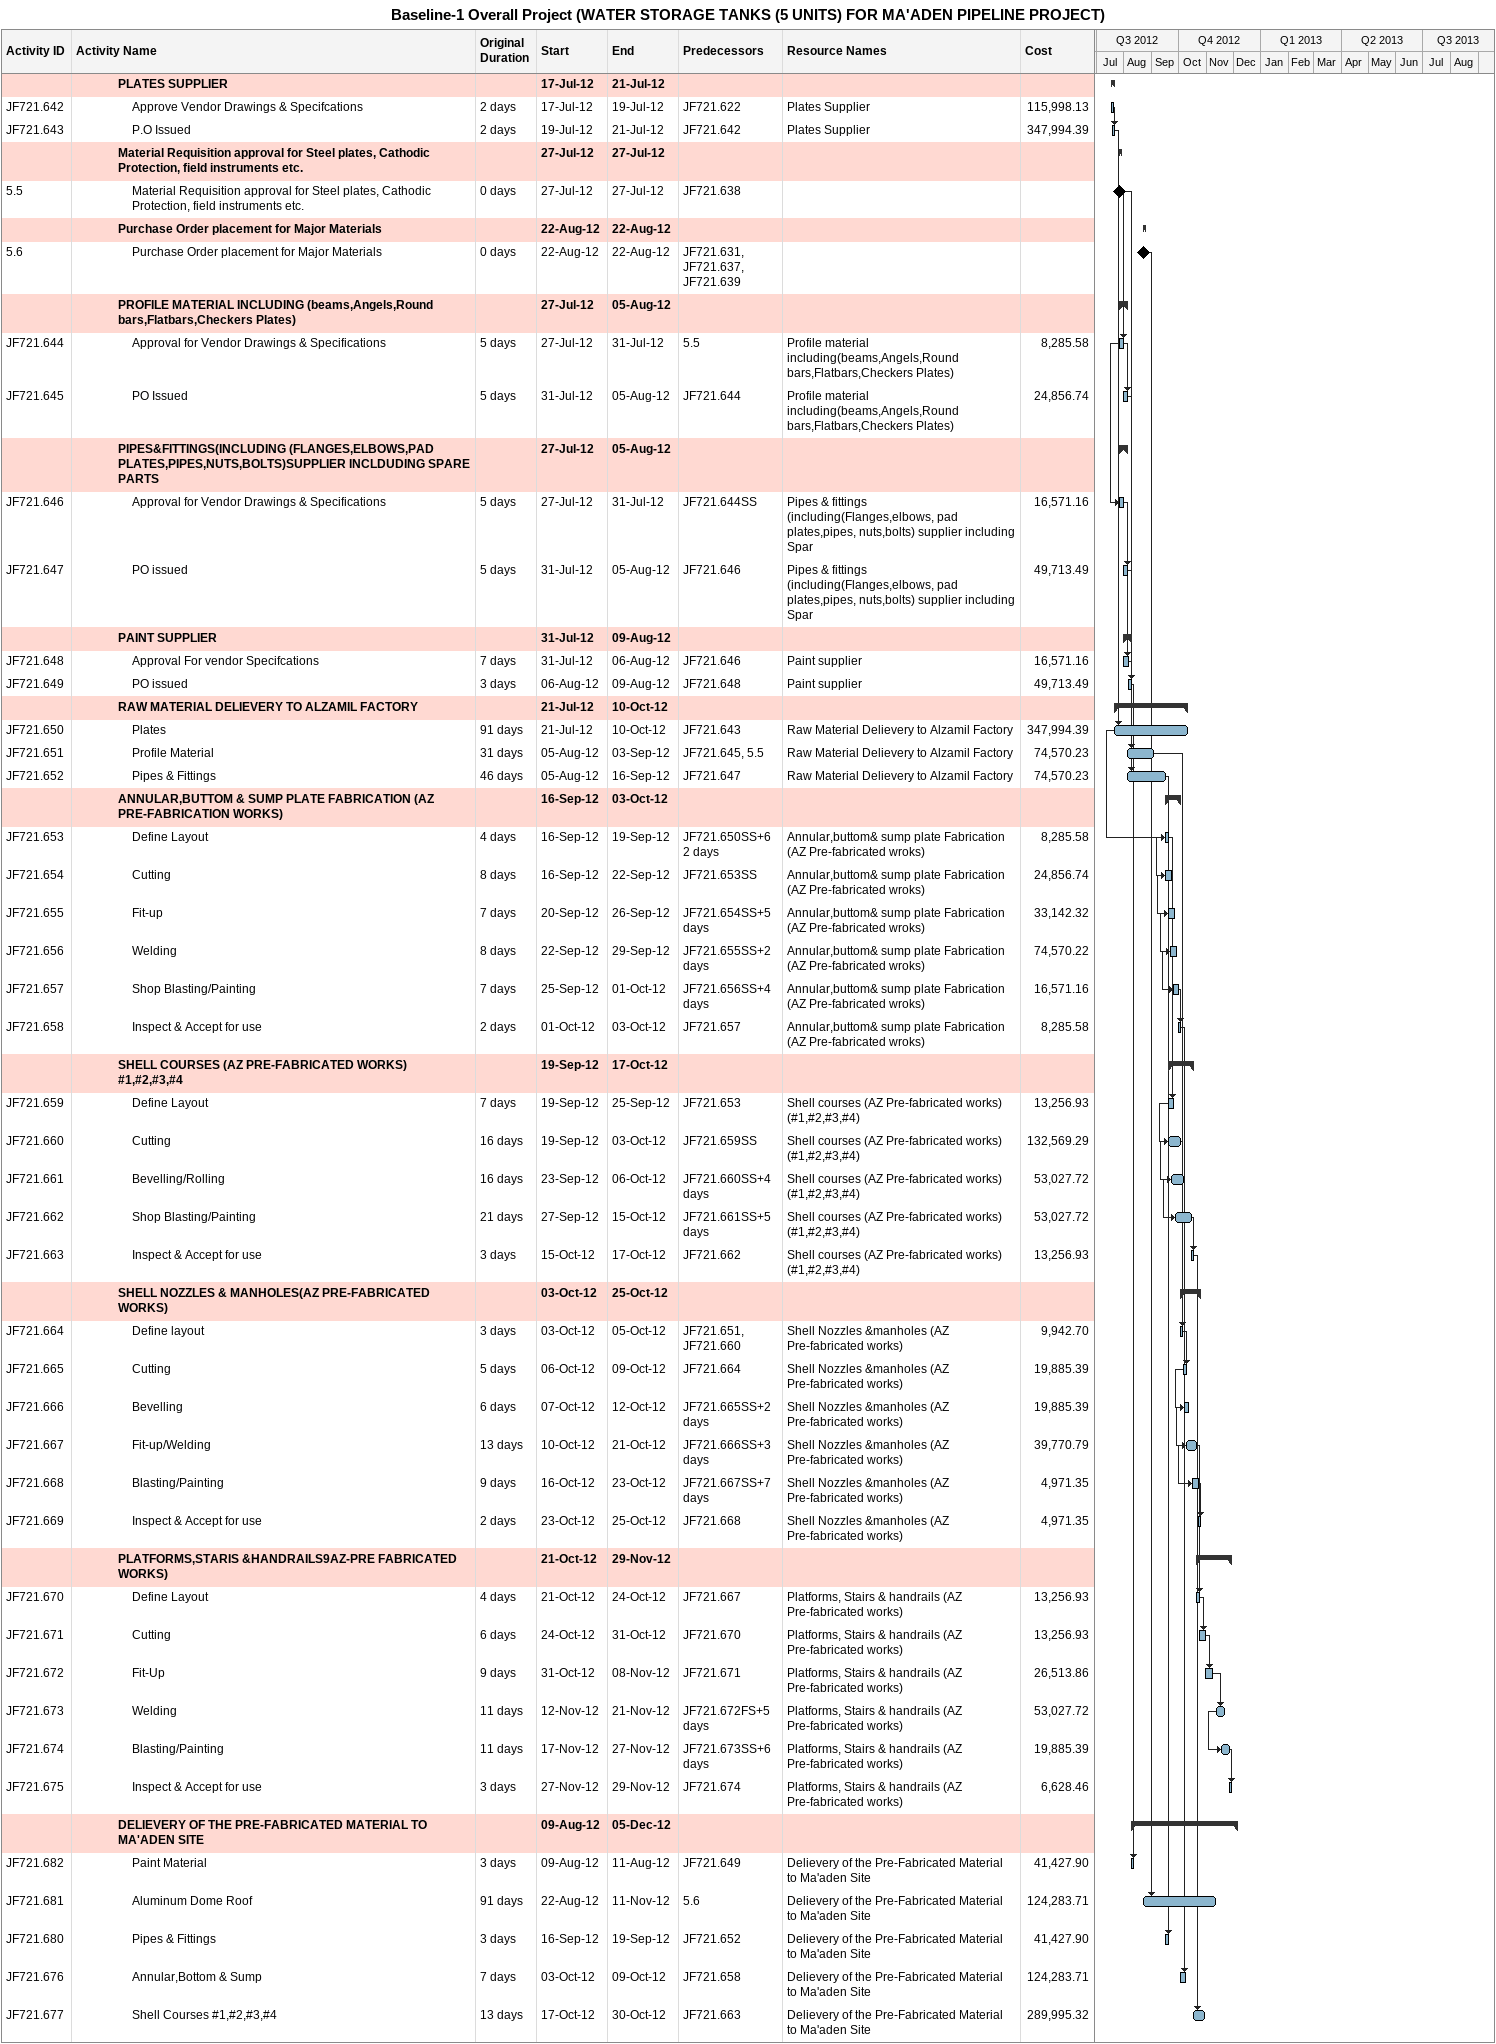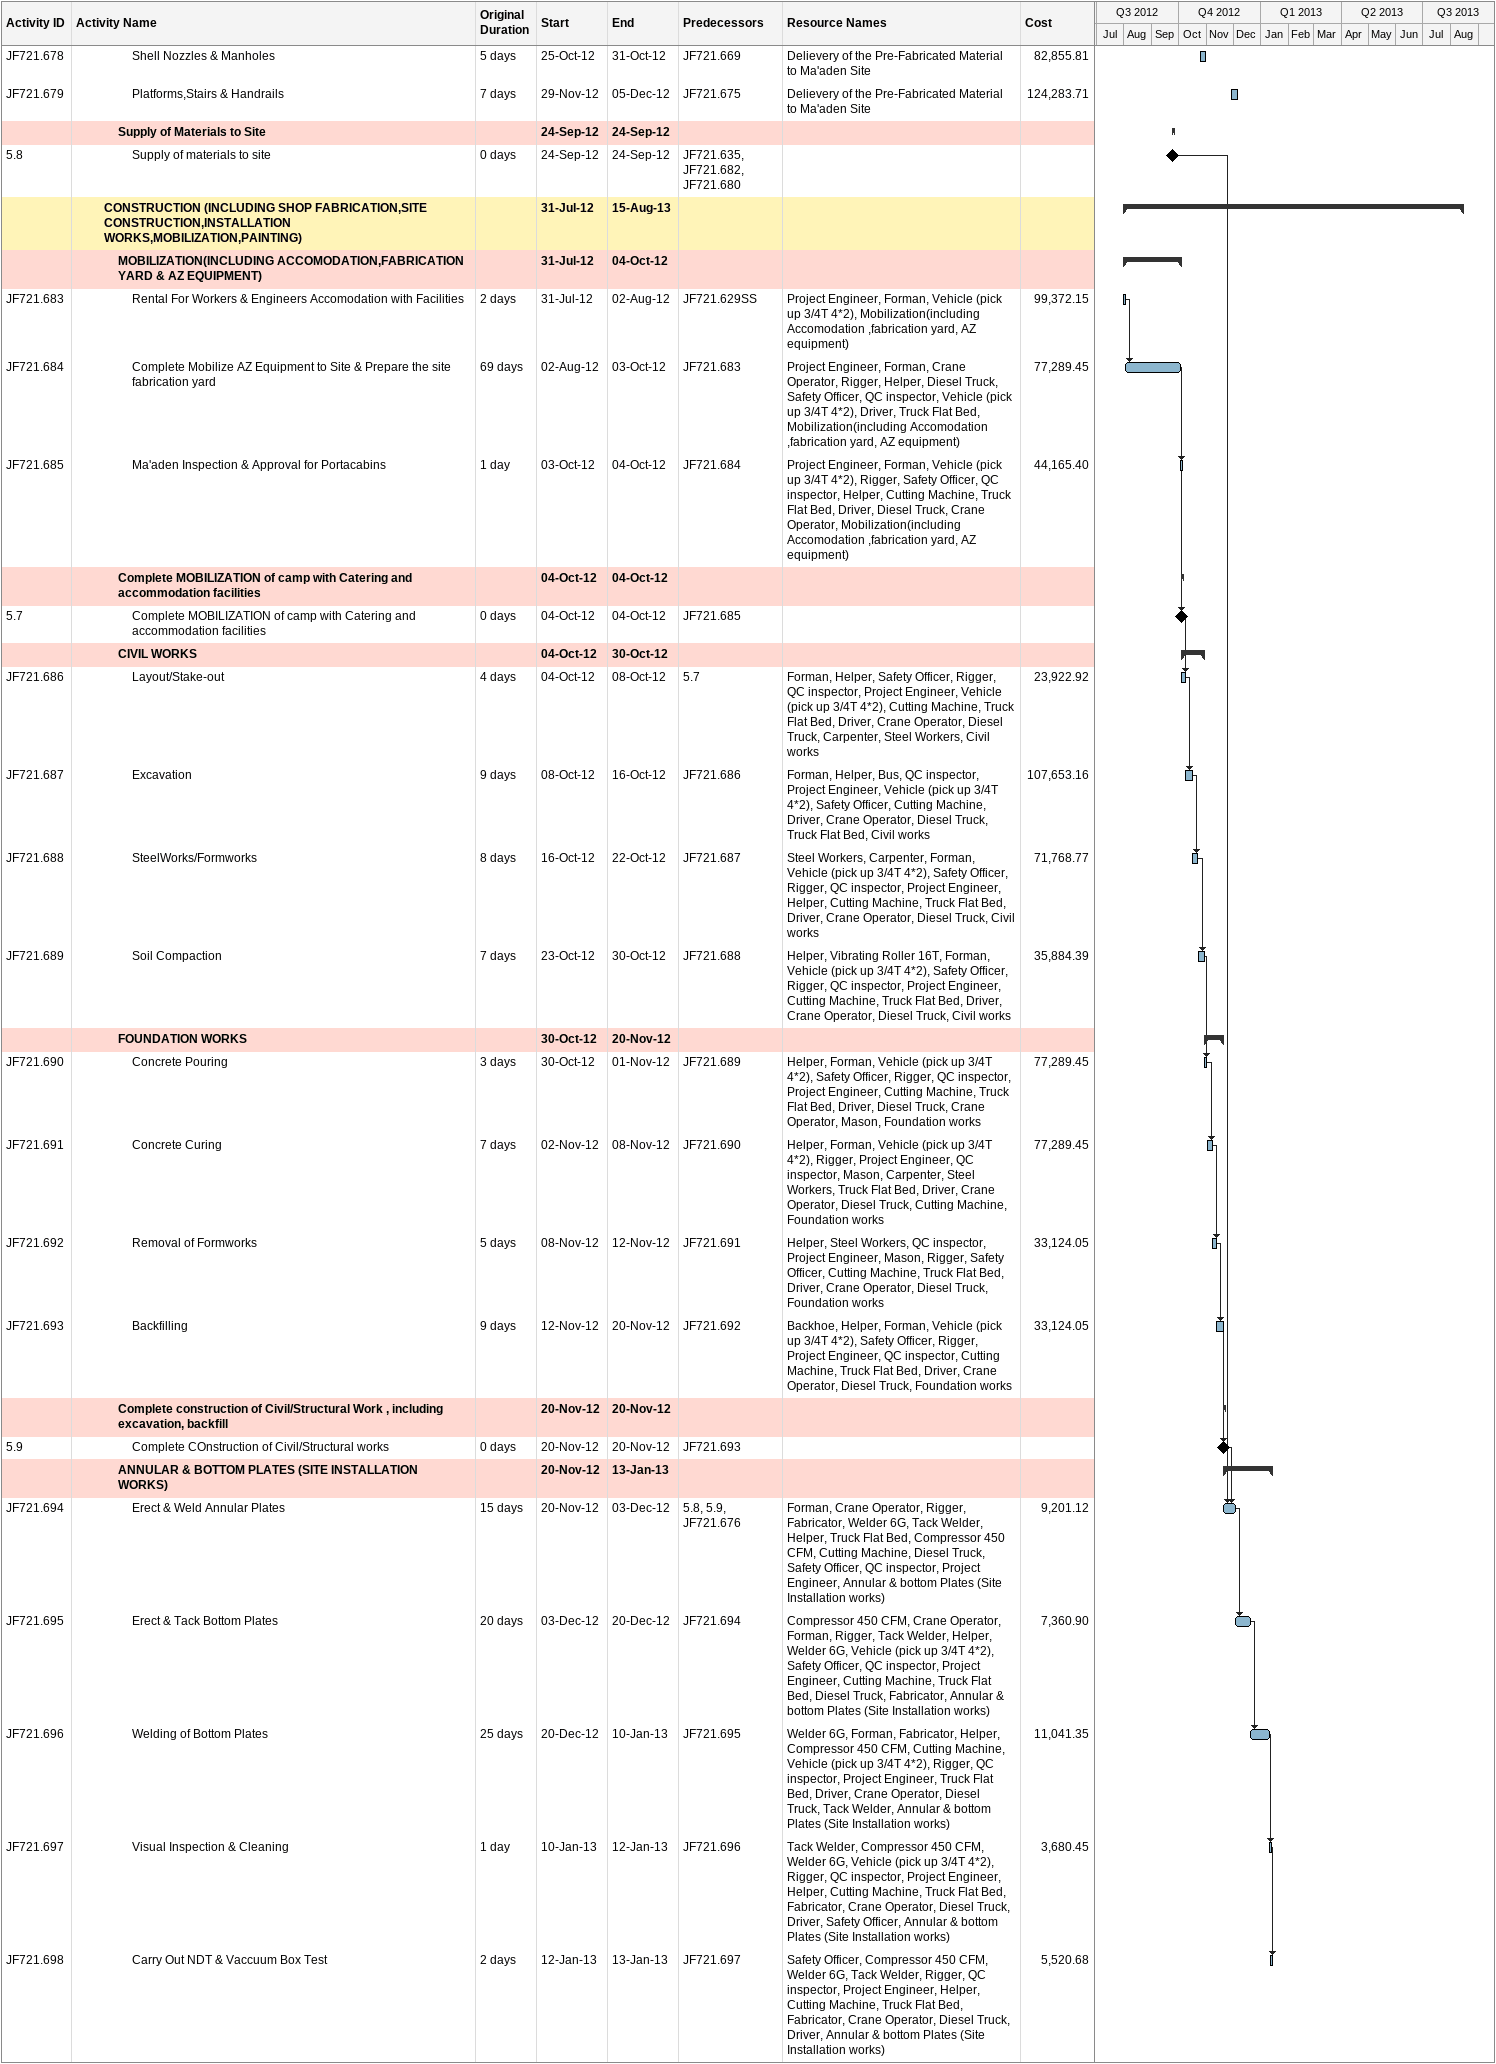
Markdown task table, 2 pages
Baseline-1 Overall Project (WATER STORAGE TANKS (5 UNITS) FOR MA'ADEN PIPELINE PROJECT)

| ID | Level | Task | Original duration | Start | Finish | Predecessors | Resources | Cost |
|---|---|---|---|---|---|---|---|---|
|  | 4 | **PLATES SUPPLIER** |  | 2012-07-17 | 2012-07-21 |  |  |  |
| JF721.642 | 5 | Approve Vendor Drawings & Specifcations | 2d | 2012-07-17 | 2012-07-19 | JF721.622 | Plates Supplier | 115998.13 |
| JF721.643 | 5 | P.O Issued | 2d | 2012-07-19 | 2012-07-21 | JF721.642 | Plates Supplier | 347994.39 |
|  | 4 | **Material Requisition approval for Steel plates, Cathodic Protection, field instruments etc.** |  | 2012-07-27 | 2012-07-27 |  |  |  |
| 5.5 | 5 | Material Requisition approval for Steel plates, Cathodic Protection, field instruments etc. | 0d | 2012-07-27 | 2012-07-27 | JF721.638 |  |  |
|  | 4 | **Purchase Order placement for Major Materials** |  | 2012-08-22 | 2012-08-22 |  |  |  |
| 5.6 | 5 | Purchase Order placement for Major Materials | 0d | 2012-08-22 | 2012-08-22 | JF721.631, JF721.637, JF721.639 |  |  |
|  | 4 | **PROFILE MATERIAL INCLUDING (beams,Angels,Round bars,Flatbars,Checkers Plates)** |  | 2012-07-27 | 2012-08-05 |  |  |  |
| JF721.644 | 5 | Approval for Vendor Drawings & Specifications | 5d | 2012-07-27 | 2012-07-31 | 5.5 | Profile material including(beams,Angels,Round bars,Flatbars,Checkers Plates) | 8285.58 |
| JF721.645 | 5 | PO Issued | 5d | 2012-07-31 | 2012-08-05 | JF721.644 | Profile material including(beams,Angels,Round bars,Flatbars,Checkers Plates) | 24856.74 |
|  | 4 | **PIPES&FITTINGS(INCLUDING (FLANGES,ELBOWS,PAD PLATES,PIPES,NUTS,BOLTS)SUPPLIER INCLDUDING SPARE PARTS** |  | 2012-07-27 | 2012-08-05 |  |  |  |
| JF721.646 | 5 | Approval for Vendor Drawings & Specifications | 5d | 2012-07-27 | 2012-07-31 | JF721.644SS | Pipes & fittings (including(Flanges,elbows, pad plates,pipes, nuts,bolts) supplier including Spar | 16571.16 |
| JF721.647 | 5 | PO issued | 5d | 2012-07-31 | 2012-08-05 | JF721.646 | Pipes & fittings (including(Flanges,elbows, pad plates,pipes, nuts,bolts) supplier including Spar | 49713.49 |
|  | 4 | **PAINT SUPPLIER** |  | 2012-07-31 | 2012-08-09 |  |  |  |
| JF721.648 | 5 | Approval For vendor Specifcations | 7d | 2012-07-31 | 2012-08-06 | JF721.646 | Paint supplier | 16571.16 |
| JF721.649 | 5 | PO issued | 3d | 2012-08-06 | 2012-08-09 | JF721.648 | Paint supplier | 49713.49 |
|  | 4 | **RAW MATERIAL DELIEVERY TO ALZAMIL FACTORY** |  | 2012-07-21 | 2012-10-10 |  |  |  |
| JF721.650 | 5 | Plates | 91d | 2012-07-21 | 2012-10-10 | JF721.643 | Raw Material Delievery to Alzamil Factory | 347994.39 |
| JF721.651 | 5 | Profile Material | 31d | 2012-08-05 | 2012-09-03 | JF721.645, 5.5 | Raw Material Delievery to Alzamil Factory | 74570.23 |
| JF721.652 | 5 | Pipes & Fittings | 46d | 2012-08-05 | 2012-09-16 | JF721.647 | Raw Material Delievery to Alzamil Factory | 74570.23 |
|  | 4 | **ANNULAR,BUTTOM & SUMP PLATE FABRICATION (AZ PRE-FABRICATION WORKS)** |  | 2012-09-16 | 2012-10-03 |  |  |  |
| JF721.653 | 5 | Define Layout | 4d | 2012-09-16 | 2012-09-19 | JF721.650SS+62d | Annular,buttom& sump plate Fabrication (AZ Pre-fabricated wroks) | 8285.58 |
| JF721.654 | 5 | Cutting | 8d | 2012-09-16 | 2012-09-22 | JF721.653SS | Annular,buttom& sump plate Fabrication (AZ Pre-fabricated wroks) | 24856.74 |
| JF721.655 | 5 | Fit-up | 7d | 2012-09-20 | 2012-09-26 | JF721.654SS+5d | Annular,buttom& sump plate Fabrication (AZ Pre-fabricated wroks) | 33142.32 |
| JF721.656 | 5 | Welding | 8d | 2012-09-22 | 2012-09-29 | JF721.655SS+2d | Annular,buttom& sump plate Fabrication (AZ Pre-fabricated wroks) | 74570.22 |
| JF721.657 | 5 | Shop Blasting/Painting | 7d | 2012-09-25 | 2012-10-01 | JF721.656SS+4d | Annular,buttom& sump plate Fabrication (AZ Pre-fabricated wroks) | 16571.16 |
| JF721.658 | 5 | Inspect & Accept for use | 2d | 2012-10-01 | 2012-10-03 | JF721.657 | Annular,buttom& sump plate Fabrication (AZ Pre-fabricated wroks) | 8285.58 |
|  | 4 | **SHELL COURSES (AZ PRE-FABRICATED WORKS) #1,#2,#3,#4** |  | 2012-09-19 | 2012-10-17 |  |  |  |
| JF721.659 | 5 | Define Layout | 7d | 2012-09-19 | 2012-09-25 | JF721.653 | Shell courses (AZ Pre-fabricated works) (#1,#2,#3,#4) | 13256.93 |
| JF721.660 | 5 | Cutting | 16d | 2012-09-19 | 2012-10-03 | JF721.659SS | Shell courses (AZ Pre-fabricated works) (#1,#2,#3,#4) | 132569.29 |
| JF721.661 | 5 | Bevelling/Rolling | 16d | 2012-09-23 | 2012-10-06 | JF721.660SS+4d | Shell courses (AZ Pre-fabricated works) (#1,#2,#3,#4) | 53027.72 |
| JF721.662 | 5 | Shop Blasting/Painting | 21d | 2012-09-27 | 2012-10-15 | JF721.661SS+5d | Shell courses (AZ Pre-fabricated works) (#1,#2,#3,#4) | 53027.72 |
| JF721.663 | 5 | Inspect & Accept for use | 3d | 2012-10-15 | 2012-10-17 | JF721.662 | Shell courses (AZ Pre-fabricated works) (#1,#2,#3,#4) | 13256.93 |
|  | 4 | **SHELL NOZZLES & MANHOLES(AZ PRE-FABRICATED WORKS)** |  | 2012-10-03 | 2012-10-25 |  |  |  |
| JF721.664 | 5 | Define layout | 3d | 2012-10-03 | 2012-10-05 | JF721.651, JF721.660 | Shell Nozzles &manholes (AZ Pre-fabricated works) | 9942.70 |
| JF721.665 | 5 | Cutting | 5d | 2012-10-06 | 2012-10-09 | JF721.664 | Shell Nozzles &manholes (AZ Pre-fabricated works) | 19885.39 |
| JF721.666 | 5 | Bevelling | 6d | 2012-10-07 | 2012-10-12 | JF721.665SS+2d | Shell Nozzles &manholes (AZ Pre-fabricated works) | 19885.39 |
| JF721.667 | 5 | Fit-up/Welding | 13d | 2012-10-10 | 2012-10-21 | JF721.666SS+3d | Shell Nozzles &manholes (AZ Pre-fabricated works) | 39770.79 |
| JF721.668 | 5 | Blasting/Painting | 9d | 2012-10-16 | 2012-10-23 | JF721.667SS+7d | Shell Nozzles &manholes (AZ Pre-fabricated works) | 4971.35 |
| JF721.669 | 5 | Inspect & Accept for use | 2d | 2012-10-23 | 2012-10-25 | JF721.668 | Shell Nozzles &manholes (AZ Pre-fabricated works) | 4971.35 |
|  | 4 | **PLATFORMS,STARIS &HANDRAILS9AZ-PRE FABRICATED WORKS)** |  | 2012-10-21 | 2012-11-29 |  |  |  |
| JF721.670 | 5 | Define Layout | 4d | 2012-10-21 | 2012-10-24 | JF721.667 | Platforms, Stairs & handrails (AZ Pre-fabricated works) | 13256.93 |
| JF721.671 | 5 | Cutting | 6d | 2012-10-24 | 2012-10-31 | JF721.670 | Platforms, Stairs & handrails (AZ Pre-fabricated works) | 13256.93 |
| JF721.672 | 5 | Fit-Up | 9d | 2012-10-31 | 2012-11-08 | JF721.671 | Platforms, Stairs & handrails (AZ Pre-fabricated works) | 26513.86 |
| JF721.673 | 5 | Welding | 11d | 2012-11-12 | 2012-11-21 | JF721.672FS+5d | Platforms, Stairs & handrails (AZ Pre-fabricated works) | 53027.72 |
| JF721.674 | 5 | Blasting/Painting | 11d | 2012-11-17 | 2012-11-27 | JF721.673SS+6d | Platforms, Stairs & handrails (AZ Pre-fabricated works) | 19885.39 |
| JF721.675 | 5 | Inspect & Accept for use | 3d | 2012-11-27 | 2012-11-29 | JF721.674 | Platforms, Stairs & handrails (AZ Pre-fabricated works) | 6628.46 |
|  | 4 | **DELIEVERY OF THE PRE-FABRICATED MATERIAL TO MA'ADEN SITE** |  | 2012-08-09 | 2012-12-05 |  |  |  |
| JF721.682 | 5 | Paint Material | 3d | 2012-08-09 | 2012-08-11 | JF721.649 | Delievery of the Pre-Fabricated Material to Ma'aden Site | 41427.90 |
| JF721.681 | 5 | Aluminum Dome Roof | 91d | 2012-08-22 | 2012-11-11 | 5.6 | Delievery of the Pre-Fabricated Material to Ma'aden Site | 124283.71 |
| JF721.680 | 5 | Pipes & Fittings | 3d | 2012-09-16 | 2012-09-19 | JF721.652 | Delievery of the Pre-Fabricated Material to Ma'aden Site | 41427.90 |
| JF721.676 | 5 | Annular,Bottom & Sump | 7d | 2012-10-03 | 2012-10-09 | JF721.658 | Delievery of the Pre-Fabricated Material to Ma'aden Site | 124283.71 |
| JF721.677 | 5 | Shell Courses #1,#2,#3,#4 | 13d | 2012-10-17 | 2012-10-30 | JF721.663 | Delievery of the Pre-Fabricated Material to Ma'aden Site | 289995.32 |
| JF721.678 | 5 | Shell Nozzles & Manholes | 5d | 2012-10-25 | 2012-10-31 | JF721.669 | Delievery of the Pre-Fabricated Material to Ma'aden Site | 82855.81 |
| JF721.679 | 5 | Platforms,Stairs & Handrails | 7d | 2012-11-29 | 2012-12-05 | JF721.675 | Delievery of the Pre-Fabricated Material to Ma'aden Site | 124283.71 |
|  | 4 | **Supply of Materials to Site** |  | 2012-09-24 | 2012-09-24 |  |  |  |
| 5.8 | 5 | Supply of materials to site | 0d | 2012-09-24 | 2012-09-24 | JF721.635, JF721.682, JF721.680 |  |  |
|  | 3 | **CONSTRUCTION (INCLUDING SHOP FABRICATION,SITE CONSTRUCTION,INSTALLATION WORKS,MOBILIZATION,PAINTING)** |  | 2012-07-31 | 2013-08-15 |  |  |  |
|  | 4 | **MOBILIZATION(INCLUDING ACCOMODATION,FABRICATION YARD & AZ EQUIPMENT)** |  | 2012-07-31 | 2012-10-04 |  |  |  |
| JF721.683 | 5 | Rental For Workers & Engineers Accomodation with Facilities | 2d | 2012-07-31 | 2012-08-02 | JF721.629SS | Project Engineer, Forman, Vehicle (pick up 3/4T 4*2), Mobilization(including Accomodation ,fabrication yard, AZ equipment) | 99372.15 |
| JF721.684 | 5 | Complete Mobilize AZ Equipment to Site & Prepare the site fabrication yard | 69d | 2012-08-02 | 2012-10-03 | JF721.683 | Project Engineer, Forman, Crane Operator, Rigger, Helper, Diesel Truck, Safety Officer, QC inspector, Vehicle (pick up 3/4T 4*2), Driver, Truck Flat Bed, Mobilization(including Accomodation ,fabrication yard, AZ equipment) | 77289.45 |
| JF721.685 | 5 | Ma'aden Inspection & Approval for Portacabins | 1d | 2012-10-03 | 2012-10-04 | JF721.684 | Project Engineer, Forman, Vehicle (pick up 3/4T 4*2), Rigger, Safety Officer, QC inspector, Helper, Cutting Machine, Truck Flat Bed, Driver, Diesel Truck, Crane Operator, Mobilization(including Accomodation ,fabrication yard, AZ equipment) | 44165.40 |
|  | 4 | **Complete MOBILIZATION of camp with Catering and accommodation facilities** |  | 2012-10-04 | 2012-10-04 |  |  |  |
| 5.7 | 5 | Complete MOBILIZATION of camp with Catering and accommodation facilities | 0d | 2012-10-04 | 2012-10-04 | JF721.685 |  |  |
|  | 4 | **CIVIL WORKS** |  | 2012-10-04 | 2012-10-30 |  |  |  |
| JF721.686 | 5 | Layout/Stake-out | 4d | 2012-10-04 | 2012-10-08 | 5.7 | Forman, Helper, Safety Officer, Rigger, QC inspector, Project Engineer, Vehicle (pick up 3/4T 4*2), Cutting Machine, Truck Flat Bed, Driver, Crane Operator, Diesel Truck, Carpenter, Steel Workers, Civil works | 23922.92 |
| JF721.687 | 5 | Excavation | 9d | 2012-10-08 | 2012-10-16 | JF721.686 | Forman, Helper, Bus, QC inspector, Project Engineer, Vehicle (pick up 3/4T 4*2), Safety Officer, Cutting Machine, Driver, Crane Operator, Diesel Truck, Truck Flat Bed, Civil works | 107653.16 |
| JF721.688 | 5 | SteelWorks/Formworks | 8d | 2012-10-16 | 2012-10-22 | JF721.687 | Steel Workers, Carpenter, Forman, Vehicle (pick up 3/4T 4*2), Safety Officer, Rigger, QC inspector, Project Engineer, Helper, Cutting Machine, Truck Flat Bed, Driver, Crane Operator, Diesel Truck, Civil works | 71768.77 |
| JF721.689 | 5 | Soil Compaction | 7d | 2012-10-23 | 2012-10-30 | JF721.688 | Helper, Vibrating Roller 16T, Forman, Vehicle (pick up 3/4T 4*2), Safety Officer, Rigger, QC inspector, Project Engineer, Cutting Machine, Truck Flat Bed, Driver, Crane Operator, Diesel Truck, Civil works | 35884.39 |
|  | 4 | **FOUNDATION WORKS** |  | 2012-10-30 | 2012-11-20 |  |  |  |
| JF721.690 | 5 | Concrete Pouring | 3d | 2012-10-30 | 2012-11-01 | JF721.689 | Helper, Forman, Vehicle (pick up 3/4T 4*2), Safety Officer, Rigger, QC inspector, Project Engineer, Cutting Machine, Truck Flat Bed, Driver, Diesel Truck, Crane Operator, Mason, Foundation works | 77289.45 |
| JF721.691 | 5 | Concrete Curing | 7d | 2012-11-02 | 2012-11-08 | JF721.690 | Helper, Forman, Vehicle (pick up 3/4T 4*2), Rigger, Project Engineer, QC inspector, Mason, Carpenter, Steel Workers, Truck Flat Bed, Driver, Crane Operator, Diesel Truck, Cutting Machine, Foundation works | 77289.45 |
| JF721.692 | 5 | Removal of Formworks | 5d | 2012-11-08 | 2012-11-12 | JF721.691 | Helper, Steel Workers, QC inspector, Project Engineer, Mason, Rigger, Safety Officer, Cutting Machine, Truck Flat Bed, Driver, Crane Operator, Diesel Truck, Foundation works | 33124.05 |
| JF721.693 | 5 | Backfilling | 9d | 2012-11-12 | 2012-11-20 | JF721.692 | Backhoe, Helper, Forman, Vehicle (pick up 3/4T 4*2), Safety Officer, Rigger, Project Engineer, QC inspector, Cutting Machine, Truck Flat Bed, Driver, Crane Operator, Diesel Truck, Foundation works | 33124.05 |
|  | 4 | **Complete construction of Civil/Structural Work , including excavation, backfill** |  | 2012-11-20 | 2012-11-20 |  |  |  |
| 5.9 | 5 | Complete COnstruction of Civil/Structural works | 0d | 2012-11-20 | 2012-11-20 | JF721.693 |  |  |
|  | 4 | **ANNULAR & BOTTOM PLATES (SITE INSTALLATION WORKS)** |  | 2012-11-20 | 2013-01-13 |  |  |  |
| JF721.694 | 5 | Erect & Weld Annular Plates | 15d | 2012-11-20 | 2012-12-03 | 5.8, 5.9, JF721.676 | Forman, Crane Operator, Rigger, Fabricator, Welder 6G, Tack Welder, Helper, Truck Flat Bed, Compressor 450 CFM, Cutting Machine, Diesel Truck, Safety Officer, QC inspector, Project Engineer, Annular & bottom Plates (Site Installation works) | 9201.12 |
| JF721.695 | 5 | Erect & Tack Bottom Plates | 20d | 2012-12-03 | 2012-12-20 | JF721.694 | Compressor 450 CFM, Crane Operator, Forman, Rigger, Tack Welder, Helper, Welder 6G, Vehicle (pick up 3/4T 4*2), Safety Officer, QC inspector, Project Engineer, Cutting Machine, Truck Flat Bed, Diesel Truck, Fabricator, Annular & bottom Plates (Site Installation works) | 7360.90 |
| JF721.696 | 5 | Welding of Bottom Plates | 25d | 2012-12-20 | 2013-01-10 | JF721.695 | Welder 6G, Forman, Fabricator, Helper, Compressor 450 CFM, Cutting Machine, Vehicle (pick up 3/4T 4*2), Rigger, QC inspector, Project Engineer, Truck Flat Bed, Driver, Crane Operator, Diesel Truck, Tack Welder, Annular & bottom Plates (Site Installation works) | 11041.35 |
| JF721.697 | 5 | Visual Inspection & Cleaning | 1d | 2013-01-10 | 2013-01-12 | JF721.696 | Tack Welder, Compressor 450 CFM, Welder 6G, Vehicle (pick up 3/4T 4*2), Rigger, QC inspector, Project Engineer, Helper, Cutting Machine, Truck Flat Bed, Fabricator, Crane Operator, Diesel Truck, Driver, Safety Officer, Annular & bottom Plates (Site Installation works) | 3680.45 |
| JF721.698 | 5 | Carry Out NDT & Vaccuum Box Test | 2d | 2013-01-12 | 2013-01-13 | JF721.697 | Safety Officer, Compressor 450 CFM, Welder 6G, Tack Welder, Rigger, QC inspector, Project Engineer, Helper, Cutting Machine, Truck Flat Bed, Fabricator, Crane Operator, Diesel Truck, Driver, Annular & bottom Plates (Site Installation works) | 5520.68 |
